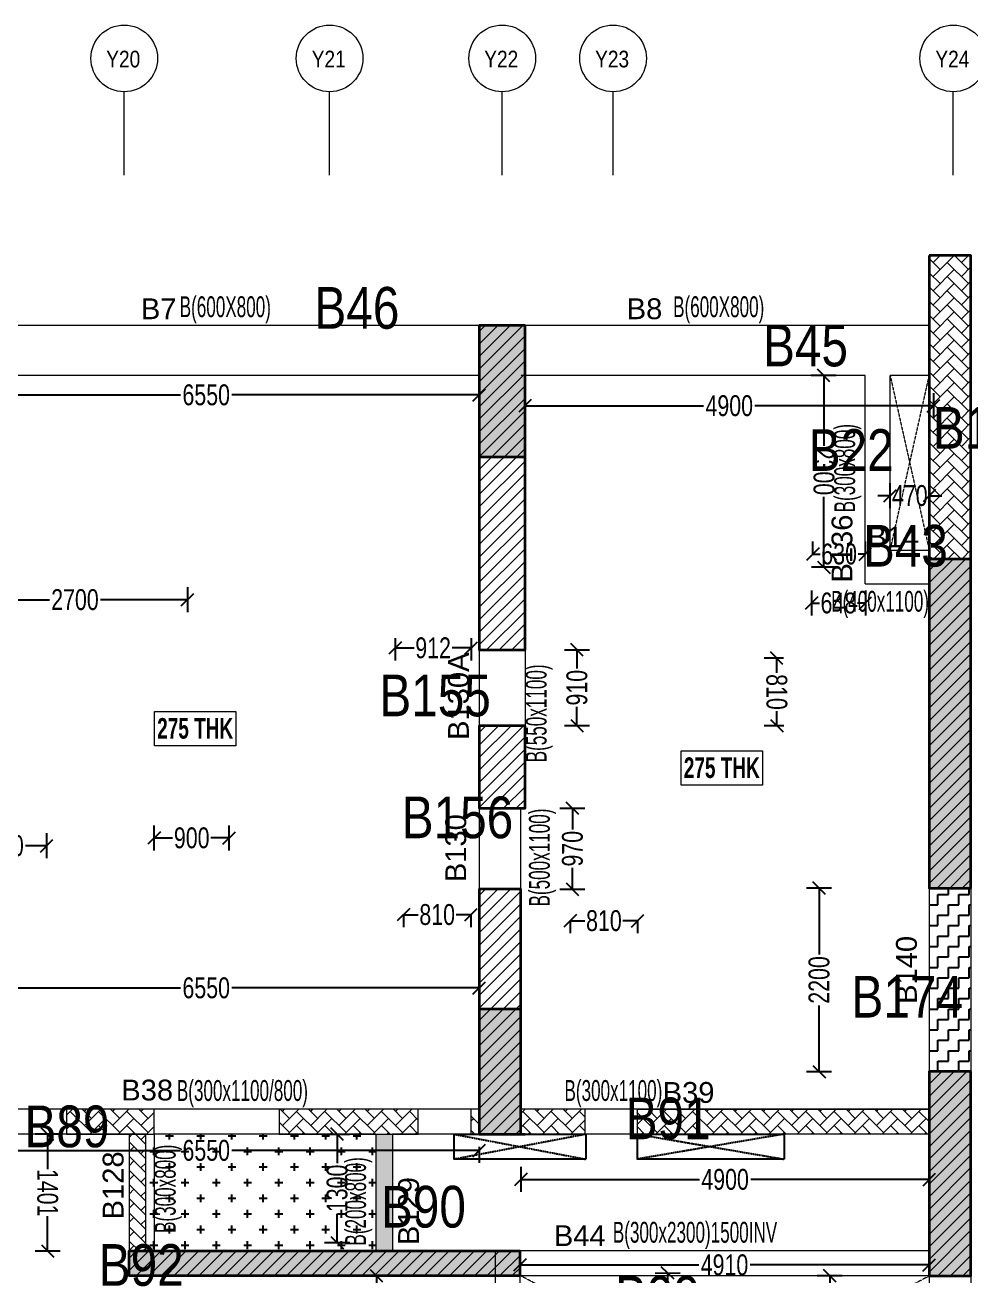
# Model space of a CAD drawing. Header units: millimetres. Extents: x -2 to 69443, y 95 to 32793.
# Drawn here: x 46326 to 57675, y 17790 to 32793 of the extents above; entities that cross this region are included whole.
import ezdxf
from ezdxf.enums import TextEntityAlignment as Align

# ---------------------------------------------------------------- set-up
doc = ezdxf.new("R2010")
doc.units = ezdxf.units.MM
doc.linetypes.add('Grid Line', pattern=[2222.5, 1270, -317.5, 317.5, -317.5])
doc.linetypes.add('HIDDEN', pattern=[0.375, 0.25, -0.125])
for name, color, linetype, lineweight in [('A-FLOR-IDEN', 11, 'Continuous', 9), ('A-GRIDS', 8, 'Continuous', 9), ('A-HIDD-ABVE', 8, 'HIDDEN', 20), ('S-BEAM', 7, 'Continuous', 18), ('S-BEAM-IDEN', 2, 'Continuous', 9), ('S-COL HATCH', 9, 'Continuous', 0), ('S-COLS', 5, 'Continuous', 35), ('S-GRIDS', 8, 'Continuous', 9), ('S-WALL', 4, 'Continuous', 18)]:
    doc.layers.add(name, color=color, linetype=linetype, lineweight=lineweight)
for name, color, linetype in [('Abhinav working', 6, 'Continuous'), ('Beam Nos', 7, 'Continuous'), ('changes', 7, 'Continuous'), ('CUTOUT', 4, 'Continuous'), ('SUNK SLAB', 8, 'Continuous')]:
    doc.layers.add(name, color=color, linetype=linetype)
doc.styles.add('Arial Narrow', font='ARIALN.TTF', dxfattribs={"height": 400})
doc.styles.add('Dim.s & Anno.(Misc.)', font='ARIALN.TTF')
doc.styles.add('SC-BBS1', font='SansSerif')
doc.styles.add('SOBHA', font='swisscl.ttf')
doc.styles.add('Swis721 LtCn BT', font='swisscl.ttf', dxfattribs={"width": 0.9, "height": 233.355162})
doc.styles.add('Swis721 LtCn BT_B', font='', dxfattribs={"width": 0.9, "height": 246.918336})
doc.styles.get('Swis721 LtCn BT_B').set_extended_font_data('Swis721 LtCn BT', bold=True)
doc.dimstyles.new('S-100', dxfattribs={"dimscale": 100, "dimtxt": 2.5, "dimasz": 1.5, "dimexe": 1.5, "dimexo": 1.5, "dimgap": 0.1, "dimtad": 0, "dimdec": 0, "dimrnd": 0.0005, "dimzin": 0, "dimdsep": 46, "dimtxsty": 'SOBHA', "dimblk": 'OBLIQUE', "dimcen": 0.09, "dimclrd": 8, "dimclre": 8, "dimclrt": 6, "dimadec": 0, "dimazin": 0, "dimtfac": 1, "dimtdec": 0, "dimtofl": 0, "dimtmove": 0, "dimatfit": 3, "dimfxl": 1.5, "dimfxlon": 1, "dimtolj": 1, "dimtzin": 0, "dimlwd": -1, "dimlwe": -1, "dimarcsym": 0})
pattern_1 = [(45, (-31890644.18, 20635841.75), (-75.1300955, 75.1300955), [])]
pattern_2 = [(45, (-31792792.5, 20735559.75), (0, 169.7056275), [360, -120]), (135, (-31792707.64, 20735644.6), (1e-14, 169.7056275), [360, -120])]

# ---------------------------------------------------------------- blocks, each defined once
blk = doc.blocks.new('A$Cebf64a2d')
at = {"layer": 'S-COL HATCH', "transparency": 33554687}
h = blk.add_hatch(dxfattribs=at)
h.set_pattern_fill('ANSI31', color=256, scale=850)
h.set_pattern_definition(pattern_1)
h.paths.add_polyline_path([(48929, 18785), (49479, 18785), (49479, 22675), (48929, 22675)])
h = blk.add_hatch(dxfattribs=at)
h.set_pattern_fill('ANSI31', color=256, scale=850)
h.set_pattern_definition(pattern_1)
h.paths.add_polyline_path([(54329, 19876), (54829, 19876), (54829, 15926), (54329, 15926)])
h = blk.add_hatch(dxfattribs=at)
h.set_pattern_fill('ANSI31', color=256, scale=850)
h.set_pattern_definition(pattern_1)
h.paths.add_polyline_path([(48929, 16885), (49479, 16885), (49479, 17875), (48929, 17875)])
h = blk.add_hatch(dxfattribs=at)
h.set_pattern_fill('ANSI31', color=256, scale=850)
h.set_pattern_definition(pattern_1)
h.paths.add_polyline_path([(48929, 15675), (48929, 15675), (48929, 15775), (48929, 15915), (49429, 15915), (49429, 12975), (48929, 12975)])
h = blk.add_hatch(dxfattribs=at)
h.set_pattern_fill('ANSI31', color=256, scale=850)
h.set_pattern_definition(pattern_1)
h.paths.add_polyline_path([(54829, 13726), (54329, 13726), (54329, 11275), (54829, 11275)])
h = blk.add_hatch(dxfattribs=at)
h.set_pattern_fill('ANSI31', color=256, scale=850)
h.set_pattern_definition(pattern_1)
h.paths.add_polyline_path([(44729, 11575), (44929, 11575), (49119, 11575), (49119, 11275), (44729, 11275)])
h.paths.add_polyline_path([(49119, 11575), (49419, 11575), (49419, 11275), (49119, 11275)])
at = {"layer": 'S-BEAM', "color": 5, "elevation": 0}
for points in [[(45029, 13275), (43979, 13275), (43979, 12975), (45029, 12975)], [(48199, 13275), (46529, 13275), (46529, 12975), (48199, 12975)], [(48929, 13275), (48829, 13275), (48829, 12975), (48929, 12975)], [(50200, 13275), (49429, 13275), (49429, 12974), (50200, 12974)], [(50830, 13276), (54328, 13276), (54328, 12976), (50830, 12976)], [(44929, 12975), (44729, 12975), (44729, 11575), (44929, 11575)]]:
    blk.add_lwpolyline(points, close=True, dxfattribs=at)
at = {"layer": 'S-COLS'}
for p, q in [((54329, 23515), (54329, 23515)), ((54329, 19876), (54829, 19876)), ((49419, 11275, 0), (49419, 11575, 0))]:
    blk.add_line(p, q, dxfattribs=at)
at = {"layer": 'S-COLS', "elevation": 0}
for points in [[(54329, 23515), (54329, 15926), (54829, 15926), (54829, 23515)], [(49479, 22675), (48929, 22675), (48929, 18785), (49479, 18785)], [(49479, 17875), (48929, 17875), (48929, 16885), (49479, 16885)], [(54829, 13726), (54329, 13726), (54329, 11275), (54829, 11275)]]:
    blk.add_lwpolyline(points, close=True, dxfattribs=at)
for points in [[(49429, 12975), (49429, 15915), (48929, 15915), (48929, 12975), (49479, 12975)], [(49419, 11275), (44729, 11275), (44729, 11575), (49419, 11575)]]:
    blk.add_lwpolyline(points, dxfattribs=at)
blk = doc.blocks.new('A$C2f35dc8c')
at = {"layer": 'S-COL HATCH'}
h = blk.add_hatch(dxfattribs=at)
h.set_pattern_fill('AR-HBONE', color=256, scale=30)
h.set_pattern_definition(pattern_2)
h.paths.add_polyline_path([(54829, 23515), (54329, 23515), (54329, 19876), (54829, 19876)])
at = {"layer": 'S-COL HATCH', "transparency": 33554687}
h = blk.add_hatch(color=256, dxfattribs=at)
h.dxf.hatch_style = 1
h.paths.add_polyline_path([(48929, 21100), (49479, 21100), (49479, 22675), (48929, 22675)])
h = blk.add_hatch(color=256, dxfattribs=at)
h.dxf.hatch_style = 1
h.paths.add_polyline_path([(54329, 19876), (54829, 19876), (54829, 15926), (54329, 15926)])
h = blk.add_hatch(color=256, dxfattribs=at)
h.dxf.hatch_style = 1
h.paths.add_polyline_path([(48929, 14475), (48929, 14464), (48929, 14475), (49429, 14475), (49429, 12975), (48929, 12975)])
h = blk.add_hatch(color=256, dxfattribs=at)
h.dxf.hatch_style = 1
h.paths.add_polyline_path([(54829, 13726), (54329, 13726), (54329, 11275), (54829, 11275)])
at = {"layer": 'S-COL HATCH'}
h = blk.add_hatch(dxfattribs=at)
h.set_pattern_fill('AR-HBONE', color=256, scale=30)
h.set_pattern_definition(pattern_2)
h.paths.add_polyline_path([(43979, 13275), (43979, 12975), (45029, 12975), (45029, 13275)])
h = blk.add_hatch(dxfattribs=at)
h.set_pattern_fill('AR-HBONE', color=256, scale=30)
h.set_pattern_definition(pattern_2)
h.paths.add_polyline_path([(46529, 13275), (48199, 13275), (48199, 12975), (46529, 12975)])
h = blk.add_hatch(dxfattribs=at)
h.set_pattern_fill('AR-HBONE', color=256, scale=30)
h.set_pattern_definition(pattern_2)
h.paths.add_polyline_path([(48829, 13275), (48929, 13275), (48929, 12975), (48829, 12975)])
h = blk.add_hatch(dxfattribs=at)
h.set_pattern_fill('AR-HBONE', color=256, scale=30)
h.set_pattern_definition(pattern_2)
h.paths.add_polyline_path([(49429, 13275), (50200, 13275), (50200, 12974), (49649, 12974), (49649, 12975), (49429, 12975)])
h = blk.add_hatch(dxfattribs=at)
h.set_pattern_fill('AR-HBONE', color=256, scale=30)
h.set_pattern_definition(pattern_2)
h.paths.add_polyline_path([(50820, 13275), (54328, 13275), (54328, 12976), (50820, 12976)])
h = blk.add_hatch(dxfattribs=at)
h.set_pattern_fill('AR-HBONE', color=256, scale=30)
h.set_pattern_definition(pattern_2)
h.paths.add_polyline_path([(44729, 12975), (44929, 12975), (44929, 11575), (44729, 11575)])
at = {"layer": 'S-COL HATCH', "transparency": 33554687}
h = blk.add_hatch(color=256, dxfattribs=at)
h.dxf.hatch_style = 1
h.paths.add_polyline_path([(44729, 11575), (44929, 11575), (49119, 11575), (49119, 11275), (44729, 11275)])
h.paths.add_polyline_path([(49119, 11575), (49419, 11575), (49419, 11275), (49119, 11275)])
at = {"layer": 'S-BEAM', "color": 5, "elevation": 0}
for points in [[(45029, 13275), (43979, 13275), (43979, 12975), (45029, 12975)], [(48199, 13275), (46529, 13275), (46529, 12975), (48199, 12975)], [(48929, 13275), (48829, 13275), (48829, 12975), (48929, 12975)], [(50200, 13275), (49429, 13275), (49429, 12974), (50200, 12974)], [(50830, 13276), (54328, 13276), (54328, 12976), (50830, 12976)], [(44929, 12975), (44729, 12975), (44729, 11575), (44929, 11575)]]:
    blk.add_lwpolyline(points, close=True, dxfattribs=at)
at = {"layer": 'S-COLS'}
for p, q in [((54329, 23515, 0), (54329, 23515, 0)), ((54329, 19876, 0), (54829, 19876, 0)), ((49419, 11275, 0), (49419, 11575, 0))]:
    blk.add_line(p, q, dxfattribs=at)
at = {"layer": 'S-COLS', "elevation": 0}
for points in [[(54329, 23515), (54329, 15926), (54829, 15926), (54829, 23515)], [(49479, 22675), (48929, 22675), (48929, 21100), (49479, 21100)], [(54829, 13726), (54329, 13726), (54329, 11275), (54829, 11275)]]:
    blk.add_lwpolyline(points, close=True, dxfattribs=at)
for points in [[(49429, 12975), (49429, 14475), (48929, 14475), (48929, 12975), (49479, 12975)], [(49419, 11275), (44729, 11275), (44729, 11575), (49419, 11575)]]:
    blk.add_lwpolyline(points, dxfattribs=at)
blk = doc.blocks.new('A$C80c03267')
at = {"layer": 'CUTOUT', "color": 8, "linetype": 'HIDDEN'}
for p, q in [((43780, 300), (45360, 0)), ((43780, 300), (45360, 0)), ((45360, 300), (43780, 0)), ((47725, 300), (45970, 1)), ((45980, 300), (47735, 1))]:
    blk.add_line(p, q, dxfattribs=at)
at = {"layer": 'CUTOUT'}
for points in [[(45360, 0), (43780, 0), (43780, 300), (45360, 300)], [(47740, 0), (45980, 0), (45980, 300), (47740, 300)]]:
    blk.add_lwpolyline(points, close=True, dxfattribs=at)
blk = doc.blocks.new('Grid - Type 1 Structural-6743905-11TH FLOOR LVL')
at = {"layer": 'A-GRIDS'}
blk.add_circle((0, 0), 4, dxfattribs=at)
blk = doc.blocks.new('A$Cf2260b48')
at = {"layer": 'S-GRIDS', "linetype": 'Grid Line'}
for p, q in [((35145, 18003), (35145, 19003)), ((37610, 18003), (37610, 19003)), ((39680, 18003), (39680, 19003)), ((41010, 18003), (41010, 19003)), ((45092, 18003), (45092, 19003))]:
    blk.add_line(p, q, dxfattribs=at)
at = {"layer": 'A-GRIDS', "xscale": 99.99999999999991, "yscale": 99.99999999999991, "zscale": 99.99999999999991}
for p in [(35145, 19403), (37610, 19403), (39680, 19403), (41010, 19403), (45092, 19403)]:
    blk.add_blockref('Grid - Type 1 Structural-6743905-11TH FLOOR LVL', p, dxfattribs=at)
at = {"layer": 'A-GRIDS', "lineweight": 18, "char_height": 200, "width": 513.08, "attachment_point": 1, "style": 'Arial Narrow'}
for s, insert in [('Y20', (34930, 19495)), ('Y21', (37395, 19495)), ('Y22', (39465, 19495)), ('Y23', (40795, 19495)), ('Y24', (44877, 19495))]:
    blk.add_mtext(s, dxfattribs=dict(at, insert=insert))
blk = doc.blocks.new('_OBLIQUE')
at = {"color": 0, "linetype": 'ByBlock'}
blk.add_line((-0.5, -0.5), (0.5, 0.5), dxfattribs=at)
blk = doc.blocks.new('*D360')
at = {"layer": 'Abhinav working', "color": 8, "transparency": 16777216}
for p, q in [((52325, 28376), (52325, 28076)), ((57225, 28376), (57225, 28076)), ((52325, 28226), (54467, 28226)), ((57225, 28226), (55083, 28226))]:
    blk.add_line(p, q, dxfattribs=at)
at = {"layer": 'Defpoints', "color": 0, "transparency": 16777216}
for p in [(52325, 28740), (57225, 28740), (57225, 28226)]:
    blk.add_point(p, dxfattribs=at)
at = {"layer": 'Abhinav working', "color": 8, "transparency": 16777216, "xscale": 150, "yscale": 150, "zscale": 150, "rotation": 180}
blk.add_blockref('_OBLIQUE', (52325, 28226), dxfattribs=at)
at = {"layer": 'Abhinav working', "color": 8, "transparency": 16777216, "xscale": 150, "yscale": 150, "zscale": 150}
blk.add_blockref('_OBLIQUE', (57225, 28226), dxfattribs=at)
at = {"layer": 'Abhinav working', "color": 6, "transparency": 16777216, "insert": (54775, 28226), "char_height": 250, "attachment_point": 5, "style": 'SOBHA'}
blk.add_mtext('\\A1;4900', dxfattribs=at)
blk = doc.blocks.new('*D361')
at = {"layer": 'Abhinav working', "color": 8, "transparency": 16777216}
for p, q in [((45225, 28506), (45225, 28206)), ((51775, 28506), (51775, 28206)), ((45225, 28356), (48193, 28356)), ((51775, 28356), (48807, 28356))]:
    blk.add_line(p, q, dxfattribs=at)
at = {"layer": 'Defpoints', "color": 0, "transparency": 16777216}
for p in [(45225, 28740), (51775, 28740), (51775, 28356)]:
    blk.add_point(p, dxfattribs=at)
at = {"layer": 'Abhinav working', "color": 8, "transparency": 16777216, "xscale": 150, "yscale": 150, "zscale": 150, "rotation": 180}
blk.add_blockref('_OBLIQUE', (45225, 28356), dxfattribs=at)
at = {"layer": 'Abhinav working', "color": 8, "transparency": 16777216, "xscale": 150, "yscale": 150, "zscale": 150}
blk.add_blockref('_OBLIQUE', (51775, 28356), dxfattribs=at)
at = {"layer": 'Abhinav working', "color": 6, "transparency": 16777216, "insert": (48500, 28356), "char_height": 250, "attachment_point": 5, "style": 'SOBHA'}
blk.add_mtext('\\A1;6550', dxfattribs=at)
blk = doc.blocks.new('*D390')
at = {"layer": 'Abhinav working', "color": 8, "transparency": 16777216}
for p, q in [((45225, 21094), (45225, 21394)), ((51775, 21094), (51775, 21394)), ((45225, 21244), (48193, 21244)), ((51775, 21244), (48807, 21244))]:
    blk.add_line(p, q, dxfattribs=at)
at = {"layer": 'Defpoints', "color": 0, "transparency": 16777216}
for p in [(51775, 21244), (45225, 19990, 0), (51775, 19990)]:
    blk.add_point(p, dxfattribs=at)
at = {"layer": 'Abhinav working', "color": 8, "transparency": 16777216, "xscale": 150, "yscale": 150, "zscale": 150, "rotation": 180}
blk.add_blockref('_OBLIQUE', (45225, 21244), dxfattribs=at)
at = {"layer": 'Abhinav working', "color": 8, "transparency": 16777216, "xscale": 150, "yscale": 150, "zscale": 150}
blk.add_blockref('_OBLIQUE', (51775, 21244), dxfattribs=at)
at = {"layer": 'Abhinav working', "color": 6, "transparency": 16777216, "insert": (48500, 21244), "char_height": 250, "attachment_point": 5, "style": 'SOBHA'}
blk.add_mtext('\\A1;6550', dxfattribs=at)
blk = doc.blocks.new('*D391')
at = {"layer": 'Abhinav working', "color": 8, "transparency": 16777216}
for p, q in [((49921, 19490), (50221, 19490)), ((50071, 19490), (50071, 19144)), ((50071, 18190), (50071, 18537)), ((49921, 18190), (50221, 18190))]:
    blk.add_line(p, q, dxfattribs=at)
at = {"layer": 'Defpoints', "color": 0, "transparency": 16777216}
for p in [(48075, 19490), (48075, 18190, 0), (50071, 18190)]:
    blk.add_point(p, dxfattribs=at)
at = {"layer": 'Abhinav working', "color": 8, "transparency": 16777216, "xscale": 150, "yscale": 150, "zscale": 150}
for p, rotation in [((50071, 19490), 90), ((50071, 18190), 270)]:
    blk.add_blockref('_OBLIQUE', p, dxfattribs=dict(at, rotation=rotation))
at = {"layer": 'Abhinav working', "color": 6, "transparency": 16777216, "insert": (50071, 18840), "char_height": 250, "attachment_point": 5, "rotation": 90, "style": 'SOBHA'}
blk.add_mtext('\\A1;1300', dxfattribs=at)
blk = doc.blocks.new('*D392')
at = {"layer": 'Abhinav working', "color": 8, "transparency": 16777216}
for p, q in [((52275, 19097), (52275, 18797)), ((57175, 19097), (57175, 18797)), ((52275, 18947), (54417, 18947)), ((57175, 18947), (55033, 18947))]:
    blk.add_line(p, q, dxfattribs=at)
at = {"layer": 'Defpoints', "color": 0, "transparency": 16777216}
for p in [(52275, 19490), (57175, 19490), (57175, 18947)]:
    blk.add_point(p, dxfattribs=at)
at = {"layer": 'Abhinav working', "color": 8, "transparency": 16777216, "xscale": 150, "yscale": 150, "zscale": 150, "rotation": 180}
blk.add_blockref('_OBLIQUE', (52275, 18947), dxfattribs=at)
at = {"layer": 'Abhinav working', "color": 8, "transparency": 16777216, "xscale": 150, "yscale": 150, "zscale": 150}
blk.add_blockref('_OBLIQUE', (57175, 18947), dxfattribs=at)
at = {"layer": 'Abhinav working', "color": 6, "transparency": 16777216, "insert": (54725, 18947), "char_height": 250, "attachment_point": 5, "style": 'SOBHA'}
blk.add_mtext('\\A1;4900', dxfattribs=at)
blk = doc.blocks.new('*D395')
at = {"layer": 'Abhinav working', "color": 8, "transparency": 16777216}
for p, q in [((53886, 17822), (54186, 17828)), ((54036, 17825), (54050, 17131)), ((54076, 15825), (54062, 16518)), ((53926, 15822), (54226, 15828))]:
    blk.add_line(p, q, dxfattribs=at)
at = {"layer": 'Defpoints', "color": 0, "transparency": 16777216}
for p in [(51925, 17782, 0), (51965, 15782), (54076, 15825)]:
    blk.add_point(p, dxfattribs=at)
at = {"layer": 'Abhinav working', "color": 8, "transparency": 16777216, "xscale": 150, "yscale": 150, "zscale": 150}
for p, rotation in [((54036, 17825), 91.14573770550787), ((54076, 15825), 271.1457377055079)]:
    blk.add_blockref('_OBLIQUE', p, dxfattribs=dict(at, rotation=rotation))
at = {"layer": 'Abhinav working', "color": 6, "transparency": 16777216, "insert": (54056, 16825), "char_height": 250, "attachment_point": 5, "rotation": 271.1457, "style": 'SOBHA'}
blk.add_mtext('\\A1;2000', dxfattribs=at)
blk = doc.blocks.new('*D397')
at = {"layer": 'Abhinav working', "color": 8, "transparency": 16777216}
for p, q in [((50429, 17790), (50694, 17790)), ((50544, 17790), (50544, 17097)), ((50544, 15790), (50544, 16484)), ((50429, 15790), (50694, 15790))]:
    blk.add_line(p, q, dxfattribs=at)
at = {"layer": 'Defpoints', "color": 0, "transparency": 16777216}
for p in [(50279, 17790, 0), (50279, 15790), (50544, 15790)]:
    blk.add_point(p, dxfattribs=at)
at = {"layer": 'Abhinav working', "color": 8, "transparency": 16777216, "xscale": 150, "yscale": 150, "zscale": 150}
for p, rotation in [((50544, 17790), 90), ((50544, 15790), 270)]:
    blk.add_blockref('_OBLIQUE', p, dxfattribs=dict(at, rotation=rotation))
at = {"layer": 'Abhinav working', "color": 6, "transparency": 16777216, "insert": (50544, 16790), "char_height": 250, "attachment_point": 5, "rotation": 90, "style": 'SOBHA'}
blk.add_mtext('\\A1;2000', dxfattribs=at)
blk = doc.blocks.new('*D447')
at = {"layer": 'Abhinav working', "color": 8, "transparency": 16777216}
for p, q in [((56058, 28589), (55758, 28589)), ((55908, 28589), (55909, 27746)), ((55910, 26289), (55910, 27133)), ((56060, 26289), (55760, 26289))]:
    blk.add_line(p, q, dxfattribs=at)
at = {"layer": 'Defpoints', "color": 0, "transparency": 16777216}
for p in [(56406, 28590), (55910, 26289), (56408, 26290)]:
    blk.add_point(p, dxfattribs=at)
at = {"layer": 'Abhinav working', "color": 8, "transparency": 16777216, "xscale": 150, "yscale": 150, "zscale": 150}
for p, rotation in [((55908, 28589), 90.04684377862777), ((55910, 26289), 270.0468437786278)]:
    blk.add_blockref('_OBLIQUE', p, dxfattribs=dict(at, rotation=rotation))
at = {"layer": 'Abhinav working', "color": 6, "transparency": 16777216, "insert": (55909, 27439), "char_height": 250, "attachment_point": 5, "rotation": 270.0468, "style": 'SOBHA'}
blk.add_mtext('\\A1;2300', dxfattribs=at)
blk = doc.blocks.new('*D448')
at = {"layer": 'Abhinav working', "color": 8, "transparency": 16777216}
for p, q in [((56706, 26998), (56706, 27298)), ((57176, 26998), (57176, 27298)), ((56706, 27148), (56556, 27148)), ((57176, 27148), (57326, 27148))]:
    blk.add_line(p, q, dxfattribs=at)
at = {"layer": 'Defpoints', "color": 0, "transparency": 16777216}
for p in [(57176, 27148), (56706, 26490), (57176, 26490)]:
    blk.add_point(p, dxfattribs=at)
at = {"layer": 'Abhinav working', "color": 8, "transparency": 16777216, "xscale": 150, "yscale": 150, "zscale": 150}
for p, rotation in [((56706, 27148), 359.9996070232802), ((57176, 27148), 179.9996070232802)]:
    blk.add_blockref('_OBLIQUE', p, dxfattribs=dict(at, rotation=rotation))
at = {"layer": 'Abhinav working', "color": 6, "transparency": 16777216, "insert": (56941, 27148), "char_height": 250, "attachment_point": 5, "rotation": 359.9996, "style": 'SOBHA'}
blk.add_mtext('\\A1;470', dxfattribs=at)
blk = doc.blocks.new('*D449')
at = {"layer": 'Abhinav working', "color": 8, "transparency": 16777216}
for p, q in [((55778, 26440), (55778, 26597)), ((56408, 26440), (56408, 26597)), ((55778, 26447), (55864, 26447)), ((56408, 26447), (56322, 26447))]:
    blk.add_line(p, q, dxfattribs=at)
at = {"layer": 'Defpoints', "color": 0, "transparency": 16777216}
for p in [(56408, 26447), (55778, 26290), (56408, 26290)]:
    blk.add_point(p, dxfattribs=at)
at = {"layer": 'Abhinav working', "color": 8, "transparency": 16777216, "xscale": 150, "yscale": 150, "zscale": 150}
for p, rotation in [((55778, 26447), 180.0018752856587), ((56408, 26447), 0.0018752856587674)]:
    blk.add_blockref('_OBLIQUE', p, dxfattribs=dict(at, rotation=rotation))
at = {"layer": 'Abhinav working', "color": 6, "transparency": 16777216, "insert": (56093, 26447), "char_height": 250, "attachment_point": 5, "rotation": 0.0019, "style": 'SOBHA'}
blk.add_mtext('\\A1;630', dxfattribs=at)
blk = doc.blocks.new('*D464')
at = {"layer": 'Abhinav working', "color": 8, "transparency": 16777216}
for p, q in [((45225, 19340), (45225, 19145)), ((45225, 19295), (48193, 19295)), ((51775, 19295), (48807, 19295)), ((51775, 19340), (51775, 19145))]:
    blk.add_line(p, q, dxfattribs=at)
at = {"layer": 'Defpoints', "color": 0, "transparency": 16777216}
for p in [(45225, 19490), (51775, 19490), (51775, 19295)]:
    blk.add_point(p, dxfattribs=at)
at = {"layer": 'Abhinav working', "color": 8, "transparency": 16777216, "xscale": 150, "yscale": 150, "zscale": 150, "rotation": 180}
blk.add_blockref('_OBLIQUE', (45225, 19295), dxfattribs=at)
at = {"layer": 'Abhinav working', "color": 8, "transparency": 16777216, "xscale": 150, "yscale": 150, "zscale": 150}
blk.add_blockref('_OBLIQUE', (51775, 19295), dxfattribs=at)
at = {"layer": 'Abhinav working', "color": 6, "transparency": 16777216, "insert": (48500, 19295), "char_height": 250, "attachment_point": 5, "style": 'SOBHA'}
blk.add_mtext('\\A1;6550', dxfattribs=at)
blk = doc.blocks.new('*D465')
at = {"layer": 'Abhinav working', "color": 8, "transparency": 16777216}
for p, q in [((46746, 19490), (46446, 19490)), ((46596, 19490), (46596, 19071)), ((46597, 18089), (46596, 18508)), ((46747, 18089), (46447, 18089))]:
    blk.add_line(p, q, dxfattribs=at)
at = {"layer": 'Defpoints', "color": 0, "transparency": 16777216}
for p in [(46596, 19490), (47875, 19490), (47876, 18090)]:
    blk.add_point(p, dxfattribs=at)
at = {"layer": 'Abhinav working', "color": 8, "transparency": 16777216, "xscale": 150, "yscale": 150, "zscale": 150}
for p, rotation in [((46596, 19490), 90.0342033638243), ((46597, 18089), 270.0342033638243)]:
    blk.add_blockref('_OBLIQUE', p, dxfattribs=dict(at, rotation=rotation))
at = {"layer": 'Abhinav working', "color": 6, "transparency": 16777216, "insert": (46596, 18789), "char_height": 250, "attachment_point": 5, "rotation": 270.0342, "style": 'SOBHA'}
blk.add_mtext('\\A1;1401', dxfattribs=at)
blk = doc.blocks.new('*D285')
at = {"layer": 'Abhinav working', "color": 8, "transparency": 16777216}
for p, q in [((50766, 25440), (50766, 25172)), ((51678, 25440), (51678, 25172)), ((50766, 25322), (50993, 25322)), ((51678, 25322), (51450, 25322))]:
    blk.add_line(p, q, dxfattribs=at)
at = {"layer": 'Defpoints', "color": 0, "transparency": 16777216}
for p in [(50766, 25590), (51678, 25590), (51678, 25322)]:
    blk.add_point(p, dxfattribs=at)
at = {"layer": 'Abhinav working', "color": 8, "transparency": 16777216, "xscale": 150, "yscale": 150, "zscale": 150, "rotation": 180}
blk.add_blockref('_OBLIQUE', (50766, 25322), dxfattribs=at)
at = {"layer": 'Abhinav working', "color": 8, "transparency": 16777216, "xscale": 150, "yscale": 150, "zscale": 150}
blk.add_blockref('_OBLIQUE', (51678, 25322), dxfattribs=at)
at = {"layer": 'Abhinav working', "color": 6, "transparency": 16777216, "insert": (51222, 25322), "char_height": 250, "attachment_point": 5, "style": 'SOBHA'}
blk.add_mtext('\\A1;912', dxfattribs=at)
blk = doc.blocks.new('*D286')
at = {"layer": 'Abhinav working', "color": 8, "transparency": 16777216}
for p, q in [((52798, 25300), (53098, 25300)), ((52948, 25300), (52948, 25074)), ((52948, 24390), (52948, 24616)), ((52798, 24390), (53098, 24390))]:
    blk.add_line(p, q, dxfattribs=at)
at = {"layer": 'Defpoints', "color": 0, "transparency": 16777216}
for p in [(52326, 25300), (52326, 24390), (52948, 24390)]:
    blk.add_point(p, dxfattribs=at)
at = {"layer": 'Abhinav working', "color": 8, "transparency": 16777216, "xscale": 150, "yscale": 150, "zscale": 150}
for p, rotation in [((52948, 25300), 90), ((52948, 24390), 270)]:
    blk.add_blockref('_OBLIQUE', p, dxfattribs=dict(at, rotation=rotation))
at = {"layer": 'Abhinav working', "color": 6, "transparency": 16777216, "insert": (52948, 24845), "char_height": 250, "attachment_point": 5, "rotation": 90, "style": 'SOBHA'}
blk.add_mtext('\\A1;910', dxfattribs=at)
blk = doc.blocks.new('*D287')
at = {"layer": 'Abhinav working', "color": 8, "transparency": 16777216}
for p, q in [((52744, 23399), (53044, 23399)), ((52894, 23399), (52894, 23143)), ((52893, 22429), (52893, 22685)), ((52743, 22429), (53043, 22429))]:
    blk.add_line(p, q, dxfattribs=at)
at = {"layer": 'Defpoints', "color": 0, "transparency": 16777216}
for p in [(52276, 23400), (52275, 22430), (52893, 22429)]:
    blk.add_point(p, dxfattribs=at)
at = {"layer": 'Abhinav working', "color": 8, "transparency": 16777216, "xscale": 150, "yscale": 150, "zscale": 150}
for p, rotation in [((52894, 23399), 89.95075171061262), ((52893, 22429), 269.9507517106126)]:
    blk.add_blockref('_OBLIQUE', p, dxfattribs=dict(at, rotation=rotation))
at = {"layer": 'Abhinav working', "color": 6, "transparency": 16777216, "insert": (52894, 22914), "char_height": 250, "attachment_point": 5, "rotation": 89.9508, "style": 'SOBHA'}
blk.add_mtext('\\A1;970', dxfattribs=at)
blk = doc.blocks.new('*D288')
at = {"layer": 'Abhinav working', "color": 8, "transparency": 16777216}
for p, q in [((45466, 22799), (45466, 23099)), ((46586, 22799), (46586, 23099)), ((45466, 22949), (45722, 22949)), ((46586, 22949), (46330, 22949))]:
    blk.add_line(p, q, dxfattribs=at)
at = {"layer": 'Defpoints', "color": 0, "transparency": 16777216}
for p in [(46586, 22949), (45466, 22190), (46586, 22190)]:
    blk.add_point(p, dxfattribs=at)
at = {"layer": 'Abhinav working', "color": 8, "transparency": 16777216, "xscale": 150, "yscale": 150, "zscale": 150, "rotation": 180}
blk.add_blockref('_OBLIQUE', (45466, 22949), dxfattribs=at)
at = {"layer": 'Abhinav working', "color": 8, "transparency": 16777216, "xscale": 150, "yscale": 150, "zscale": 150}
blk.add_blockref('_OBLIQUE', (46586, 22949), dxfattribs=at)
at = {"layer": 'Abhinav working', "color": 6, "transparency": 16777216, "insert": (46026, 22949), "char_height": 250, "attachment_point": 5, "style": 'SOBHA'}
blk.add_mtext('\\A1;1120', dxfattribs=at)
blk = doc.blocks.new('*D289')
at = {"layer": 'Abhinav working', "color": 8, "transparency": 16777216}
for p, q in [((47876, 22893), (47876, 23193)), ((48776, 22893), (48776, 23193)), ((47876, 23043), (48097, 23043)), ((48776, 23043), (48555, 23043))]:
    blk.add_line(p, q, dxfattribs=at)
at = {"layer": 'Defpoints', "color": 0, "transparency": 16777216}
for p in [(48776, 23043), (47876, 22190), (48776, 22190)]:
    blk.add_point(p, dxfattribs=at)
at = {"layer": 'Abhinav working', "color": 8, "transparency": 16777216, "xscale": 150, "yscale": 150, "zscale": 150, "rotation": 180}
blk.add_blockref('_OBLIQUE', (47876, 23043), dxfattribs=at)
at = {"layer": 'Abhinav working', "color": 8, "transparency": 16777216, "xscale": 150, "yscale": 150, "zscale": 150}
blk.add_blockref('_OBLIQUE', (48776, 23043), dxfattribs=at)
at = {"layer": 'Abhinav working', "color": 6, "transparency": 16777216, "insert": (48326, 23043), "char_height": 250, "attachment_point": 5, "style": 'SOBHA'}
blk.add_mtext('\\A1;900', dxfattribs=at)
blk = doc.blocks.new('*D290')
at = {"layer": 'Abhinav working', "color": 8, "transparency": 16777216}
for p, q in [((50866, 22123), (50866, 21973)), ((50866, 22123), (51042, 22123)), ((51676, 22123), (51500, 22123)), ((51676, 22123), (51676, 21973))]:
    blk.add_line(p, q, dxfattribs=at)
at = {"layer": 'Defpoints', "color": 0, "transparency": 16777216}
for p in [(50866, 22190, 0), (51676, 22190, 0), (51676, 22123)]:
    blk.add_point(p, dxfattribs=at)
at = {"layer": 'Abhinav working', "color": 8, "transparency": 16777216, "xscale": 150, "yscale": 150, "zscale": 150, "rotation": 180}
blk.add_blockref('_OBLIQUE', (50866, 22123), dxfattribs=at)
at = {"layer": 'Abhinav working', "color": 8, "transparency": 16777216, "xscale": 150, "yscale": 150, "zscale": 150}
blk.add_blockref('_OBLIQUE', (51676, 22123), dxfattribs=at)
at = {"layer": 'Abhinav working', "color": 6, "transparency": 16777216, "insert": (51271, 22123), "char_height": 250, "attachment_point": 5, "style": 'SOBHA'}
blk.add_mtext('\\A1;810', dxfattribs=at)
blk = doc.blocks.new('*D291')
at = {"layer": 'Abhinav working', "color": 8, "transparency": 16777216}
for p, q in [((52866, 22050), (52866, 21900)), ((52866, 22050), (53042, 22050)), ((53676, 22050), (53500, 22050)), ((53676, 22050), (53676, 21900))]:
    blk.add_line(p, q, dxfattribs=at)
at = {"layer": 'Defpoints', "color": 0, "transparency": 16777216}
for p in [(52866, 22190), (53676, 22190), (53676, 22050)]:
    blk.add_point(p, dxfattribs=at)
at = {"layer": 'Abhinav working', "color": 8, "transparency": 16777216, "xscale": 150, "yscale": 150, "zscale": 150, "rotation": 180}
blk.add_blockref('_OBLIQUE', (52866, 22050), dxfattribs=at)
at = {"layer": 'Abhinav working', "color": 8, "transparency": 16777216, "xscale": 150, "yscale": 150, "zscale": 150}
blk.add_blockref('_OBLIQUE', (53676, 22050), dxfattribs=at)
at = {"layer": 'Abhinav working', "color": 6, "transparency": 16777216, "insert": (53271, 22050), "char_height": 250, "attachment_point": 5, "style": 'SOBHA'}
blk.add_mtext('\\A1;810', dxfattribs=at)
blk = doc.blocks.new('*D292')
at = {"layer": 'Abhinav working', "color": 8, "transparency": 16777216}
for p, q in [((55760, 26010), (55761, 25710)), ((56408, 26010), (56408, 25710)), ((55761, 25860), (55856, 25860)), ((56408, 25860), (56313, 25860))]:
    blk.add_line(p, q, dxfattribs=at)
at = {"layer": 'Defpoints', "color": 0, "transparency": 16777216}
for p in [(55760, 26289), (56408, 26290), (55761, 25860)]:
    blk.add_point(p, dxfattribs=at)
at = {"layer": 'Abhinav working', "color": 8, "transparency": 16777216, "xscale": 150, "yscale": 150, "zscale": 150}
for p, rotation in [((55761, 25860), 180.046843778574), ((56408, 25860), 0.0468437785740328)]:
    blk.add_blockref('_OBLIQUE', p, dxfattribs=dict(at, rotation=rotation))
at = {"layer": 'Abhinav working', "color": 6, "transparency": 16777216, "insert": (56084, 25860), "char_height": 250, "attachment_point": 5, "rotation": 0.0468, "style": 'SOBHA'}
blk.add_mtext('\\A1;648', dxfattribs=at)
blk = doc.blocks.new('*D293')
at = {"layer": 'Abhinav working', "color": 8, "transparency": 16777216}
for p, q in [((55426, 25199), (55193, 25199)), ((55343, 25199), (55343, 25023)), ((55345, 24389), (55344, 24565)), ((55428, 24389), (55195, 24389))]:
    blk.add_line(p, q, dxfattribs=at)
at = {"layer": 'Defpoints', "color": 0, "transparency": 16777216}
for p in [(55343, 25199), (55576, 25200), (55578, 24390)]:
    blk.add_point(p, dxfattribs=at)
at = {"layer": 'Abhinav working', "color": 8, "transparency": 16777216, "xscale": 150, "yscale": 150, "zscale": 150}
for p, rotation in [((55343, 25199), 90.1331150393428), ((55345, 24389), 270.1331150393428)]:
    blk.add_blockref('_OBLIQUE', p, dxfattribs=dict(at, rotation=rotation))
at = {"layer": 'Abhinav working', "color": 6, "transparency": 16777216, "insert": (55344, 24794), "char_height": 250, "attachment_point": 5, "rotation": 270.1331, "style": 'SOBHA'}
blk.add_mtext('\\A1;810', dxfattribs=at)
blk = doc.blocks.new('*D294')
at = {"layer": 'Abhinav working', "color": 8, "transparency": 16777216}
for p, q in [((56003, 22440), (55703, 22440)), ((55853, 22440), (55853, 21647)), ((55853, 20240), (55853, 21034)), ((56003, 20240), (55703, 20240))]:
    blk.add_line(p, q, dxfattribs=at)
at = {"layer": 'Defpoints', "color": 0, "transparency": 16777216}
for p in [(55853, 22440), (57175, 22440), (57175, 20240)]:
    blk.add_point(p, dxfattribs=at)
at = {"layer": 'Abhinav working', "color": 8, "transparency": 16777216, "xscale": 150, "yscale": 150, "zscale": 150}
for p, rotation in [((55853, 22440), 90), ((55853, 20240), 270)]:
    blk.add_blockref('_OBLIQUE', p, dxfattribs=dict(at, rotation=rotation))
at = {"layer": 'Abhinav working', "color": 6, "transparency": 16777216, "insert": (55853, 21340), "char_height": 250, "attachment_point": 5, "rotation": 90, "style": 'SOBHA'}
blk.add_mtext('\\A1;2200', dxfattribs=at)
blk = doc.blocks.new('*D304')
at = {"layer": 'Abhinav working', "color": 8, "transparency": 16777216}
for p, q in [((52263, 17922), (52263, 18072)), ((57173, 17922), (57173, 18072)), ((52263, 17922), (54410, 17922)), ((57173, 17922), (55026, 17922))]:
    blk.add_line(p, q, dxfattribs=at)
at = {"layer": 'Defpoints', "color": 0, "transparency": 16777216}
for p in [(57173, 17922), (52263, 17790, 0), (57173, 17790)]:
    blk.add_point(p, dxfattribs=at)
at = {"layer": 'Abhinav working', "color": 8, "transparency": 16777216, "xscale": 150, "yscale": 150, "zscale": 150, "rotation": 180}
blk.add_blockref('_OBLIQUE', (52263, 17922), dxfattribs=at)
at = {"layer": 'Abhinav working', "color": 8, "transparency": 16777216, "xscale": 150, "yscale": 150, "zscale": 150}
blk.add_blockref('_OBLIQUE', (57173, 17922), dxfattribs=at)
at = {"layer": 'Abhinav working', "color": 6, "transparency": 16777216, "insert": (54718, 17922), "char_height": 250, "attachment_point": 5, "style": 'SOBHA'}
blk.add_mtext('\\A1;4910', dxfattribs=at)
blk = doc.blocks.new('*D311')
at = {"layer": 'Abhinav working', "color": 8, "transparency": 16777216}
for p, q in [((56131, 17791), (55831, 17791)), ((55981, 17791), (55980, 16798)), ((55979, 15191), (55980, 16185)), ((56129, 15191), (55829, 15191))]:
    blk.add_line(p, q, dxfattribs=at)
at = {"layer": 'Defpoints', "color": 0, "transparency": 16777216}
for p in [(55981, 17791), (57175, 17790), (57173, 15190)]:
    blk.add_point(p, dxfattribs=at)
at = {"layer": 'Abhinav working', "color": 8, "transparency": 16777216, "xscale": 150, "yscale": 150, "zscale": 150}
for p, rotation in [((55981, 17791), 89.96028737303148), ((55979, 15191), 269.9602873730315)]:
    blk.add_blockref('_OBLIQUE', p, dxfattribs=dict(at, rotation=rotation))
at = {"layer": 'Abhinav working', "color": 6, "transparency": 16777216, "insert": (55980, 16491), "char_height": 250, "attachment_point": 5, "rotation": 89.9603, "style": 'SOBHA'}
blk.add_mtext('\\A1;2600', dxfattribs=at)
blk = doc.blocks.new('*D267')
at = {"layer": 'Abhinav working', "color": 8, "transparency": 16777216}
for p, q in [((45575, 26050), (45575, 25750)), ((48275, 26050), (48275, 25750)), ((45575, 25900), (46619, 25900)), ((48275, 25900), (47232, 25900))]:
    blk.add_line(p, q, dxfattribs=at)
at = {"layer": 'Defpoints', "color": 0, "transparency": 16777216}
for p in [(45575, 27440, 0), (48275, 27440), (48275, 25900)]:
    blk.add_point(p, dxfattribs=at)
at = {"layer": 'Abhinav working', "color": 8, "transparency": 16777216, "xscale": 150, "yscale": 150, "zscale": 150, "rotation": 180}
blk.add_blockref('_OBLIQUE', (45575, 25900), dxfattribs=at)
at = {"layer": 'Abhinav working', "color": 8, "transparency": 16777216, "xscale": 150, "yscale": 150, "zscale": 150}
blk.add_blockref('_OBLIQUE', (48275, 25900), dxfattribs=at)
at = {"layer": 'Abhinav working', "color": 6, "transparency": 16777216, "insert": (46925, 25900), "char_height": 250, "attachment_point": 5, "style": 'SOBHA'}
blk.add_mtext('\\A1;2700', dxfattribs=at)

msp = doc.modelspace()

# ---------------------------------------------------------------- hatches: boundary and pattern name
at = {"layer": 'SUNK SLAB'}
h = msp.add_hatch(dxfattribs=at)
h.set_pattern_fill('ZIGZAG', color=8, scale=1000, style=0)
h.set_pattern_definition([(0, (-31737346.82, 20737491.09), (125, 125), [125, -125]), (90, (-31737221.82, 20737491.09), (-125, 125), [125, -125])])
h.paths.add_polyline_path([(57675, 22440.2), (57175, 22440.2), (57175, 20240.2), (57675, 20240.2)])
h = msp.add_hatch(dxfattribs=at)
h.set_pattern_fill('ZIGZAG', color=8, scale=1000, style=0)
h.set_pattern_definition([(0, (-31789946.8, 20737491.14), (125, 125), [125, -125]), (90, (-31789821.8, 20737491.14), (-125, 125), [125, -125])])
h.paths.add_polyline_path([(50735.1, 19489.7), (50535.1, 19489.7), (50535.1, 18089.7), (50735.1, 18089.7)])
h.paths.add_polyline_path([(51965, 15789.7), (50279.4, 15789.7), (50279.4, 15389.7), (51965, 15389.7)])
h.paths.add_polyline_path([(11715.1, 19489.7), (11675.1, 19489.7), (11675.1, 19489.7), (11515.1, 19489.7), (11515.1, 18089.7), (11715.1, 18089.7)])
h.paths.add_polyline_path([(11970.7, 15789.7), (10285.1, 15789.7), (10285.1, 15789.7), (10285.1, 15389.7), (11970.7, 15389.7)])
h = msp.add_hatch(dxfattribs=at)
h.set_pattern_fill('CROSS', color=8, scale=750, style=0)
h.set_pattern_definition([(0, (-31349613.2, 21123721.57), (187.5, 187.5), [93.75, -281.25]), (90, (-31349566.33, 21123674.7), (-187.5, 187.5), [93.75, -281.25])])
h.paths.add_polyline_path([(50535.1, 19489.7), (50535.1, 18089.7), (47775.1, 18089.7), (47775.1, 19489.7)])
h.paths.add_polyline_path([(50108.4, 18091.5), (50108.4, 19364.7), (50635.6, 19364.7), (50635.6, 18091.5)], flags=9)

# ---------------------------------------------------------------- linework, layer by layer
at = {"layer": 'A-FLOR-IDEN', "color": 8, "flags": 128}
for points in [[(48856, 24559), (48856, 24147.2), (47878.5, 24147.2), (47878.5, 24559)], [(55174, 24087.5), (55174, 23675.7), (54196.5, 23675.7), (54196.5, 24087.5)]]:
    msp.add_lwpolyline(points, close=True, dxfattribs=at)
at = {"layer": 'A-HIDD-ABVE', "linetype": 'HIDDEN'}
for p, q in [((56705.1, 28589.7), (57175.1, 26489.7)), ((56705.1, 26489.7), (57175, 28589.7)), ((57175.1, 17789.7), (52264.7, 15189.7)), ((57175.1, 15189.7), (52276.7, 17789.7, 0))]:
    msp.add_line(p, q, dxfattribs=at)
at = {"layer": 'S-BEAM'}
for p, q in [((51775.1, 29189.7), (45225.1, 29189.7, 0)), ((57175.1, 29189.7), (51775.1, 29189.7)), ((57175.1, 28589.7), (56705.1, 28589.7)), ((56705.1, 26489.7), (56705.1, 28589.7)), ((57175.1, 26489.7), (56705.1, 26489.7)), ((57675.1, 22440.2), (57675.1, 20240.2)), ((47575.1, 19489.7), (45225.1, 19489.7, 0)), ((50535.1, 19489.7), (47875.1, 19489.7)), ((50535.1, 19489.7), (50535.1, 18089.7)), ((51775.1, 19489.7), (50735.1, 19489.7)), ((50735.1, 19489.7), (50735.1, 18089.7)), ((57175.1, 18689.7), (57175.1, 15189.7)), ((57675.1, 18689.7), (57675.1, 15189.7)), ((57175.9, 18089.7, 0), (52264.7, 18089.7, 0)), ((52264.7, 15789.7), (52264.7, 17789.7, 0)), ((57175.1, 17789.7, 0), (52276.7, 17789.7, 0))]:
    msp.add_line(p, q, dxfattribs=at)
at = {"layer": 'S-BEAM', "linetype": 'HIDDEN'}
for p, q in [((51775.1, 28589.7), (45225.1, 28589.7, 0)), ((56405.1, 28589.7), (52275.1, 28589.7)), ((56405.1, 26089.7), (56405.1, 28589.7)), ((51775.1, 27244.7), (51775, 20989.7)), ((52325.1, 27244.7), (52325.1, 23894.7)), ((56405, 26389.7), (56405, 26389.7)), ((56405.1, 26089.7), (57175.1, 26089.7)), ((52275.1, 22429.7), (52275.1, 23399.7)), ((57175.1, 22440.2), (57175.1, 20240.2)), ((51775.1, 19789.7), (45225.1, 19789.7, 0)), ((57175.1, 19789.2), (52275.1, 19789.2)), ((47575.1, 19489.7, 0), (47575.1, 18089.7, 0)), ((47875.1, 19489.7, 0), (47875.1, 18089.7, 0)), ((57175.1, 19490.8), (52275.1, 19488.6)), ((51965, 18089.7), (51965, 15789.7))]:
    msp.add_line(p, q, dxfattribs=at)

# ---------------------------------------------------------------- block references
at = {"layer": 'Beam Nos'}
msp.add_blockref('A$C80c03267', (7695.5, 19189.7), dxfattribs=at)
at = {"layer": 'changes'}
for name in ['A$C2f35dc8c', 'A$Cebf64a2d']:
    msp.add_blockref(name, (2845.7, 6514.5), dxfattribs=at)
at = {"layer": 'S-WALL'}
msp.add_blockref('A$Cf2260b48', (12370.7, 12989.7), dxfattribs=at)

# ---------------------------------------------------------------- texts
at = {"layer": 'A-FLOR-IDEN', "color": 1, "char_height": 246.92, "width": 1155, "attachment_point": 2, "line_spacing_factor": 0.964267, "style": 'Swis721 LtCn BT_B'}
for insert in [(48367.3, 24480.9), (54685.3, 24009.4)]:
    msp.add_mtext('275 THK', dxfattribs=dict(at, insert=insert))
at = {"layer": 'Abhinav working', "char_height": 500, "attachment_point": 1, "style": 'Dim.s & Anno.(Misc.)'}
for s, insert in [('B46', (49798.2, 29650.6, 0)), ('B45', (55180.6, 29199.4, 0)), ('B19', (57217.7, 28211.2, 0)), ('B22', (55728.6, 27945.4, 0)), ('B43', (56378.6, 26797.7, 0)), ('B155^I', (50577.4, 25002.2, 0)), ('B156^I', (50845.6, 23540.1, 0)), ('B174', (56241.2, 21389.2, 0)), ('B89', (46320.1, 19833.7, 0)), ('B91', (53532.6, 19929.9, 0)), ('B90', (50596.6, 18870.5, 0)), ('B92', (47211.2, 18171.7, 0)), ('B99', (53406.2, 17790.4, 0))]:
    msp.add_mtext_dynamic_manual_height_columns(s, width=21149.247, gutter_width=5423.5, heights=[0], dxfattribs=dict(at, insert=insert))
at = {"layer": 'Beam Nos', "style": 'SC-BBS1'}
for s, p in [('B7', (47930.2, 29189.7, 0)), ('B8', (53758.2, 29189.7)), ('B14', (56742.2, 26453.1)), ('B38', (47791.7, 19819.6)), ('B39', (54287.2, 19790.8)), ('B44', (52981.2, 18073.3))]:
    msp.add_text(s, height=250, dxfattribs=at).set_placement(p, align=Align.BOTTOM_CENTER)
for s, p in [('B136', (56327.4, 26513.5)), ('B130A', (51725.9, 24743)), ('B130', (51693.5, 22920.5)), ('B140', (57100.4, 21460.6)), ('B128', (47583.1, 18876.1)), ('B129', (51127.2, 18568.1))]:
    msp.add_text(s, height=250, rotation=90, dxfattribs=at).set_placement(p, align=Align.BOTTOM_CENTER)
at = {"layer": 'S-BEAM-IDEN', "style": 'Swis721 LtCn BT', "width": 0.8}
for s, p in [('B(600X800)', (48181.9, 29289.1, 0)), ('B(600X800)', (54101.3, 29289.1, 0)), ('B(400x1100)', (55997.5, 25756.1, 0)), ('B(300x1100/800)', (48147.9, 19889.1)), ('B(300x1100)', (52798.1, 19889.1))]:
    msp.add_text(s, height=250, dxfattribs=at).set_placement(p)
for s, rotation, p in [('B(300x800)', 90, (56284.9, 26948)), ('B(550x1100)', 90, (52583.1, 23950.2)), ('B(500x1100)', 90, (52621.9, 22221.4)), ('B(300x800)', 90, (48133.1, 18305.5, 0)), ('B(200x800)', 90, (50416.7, 18154)), ('B(300x2300)1500INV', 360, (53378.3, 18189.1, 0))]:
    msp.add_text(s, height=250, rotation=rotation, dxfattribs=at).set_placement(p)

# ---------------------------------------------------------------- dimensions: what is measured, and where the dimension line sits
at = {"layer": 'Abhinav working'}
for base, p1, p2, picture, middle in [((51775.1, 28355.8, 0), (45225.1, 28740.4, 0), (51775.1, 28740.4, 0), '*D361', (48500.1, 28355.8, 0)), ((51775.1, 21244.1, 0), (45225.1, 19990.4, 0), (51775.1, 19990.4, 0), '*D390', (48500.1, 21244.1, 0))]:
    dim = msp.add_linear_dim(base=base, p1=p1, p2=p2, dimstyle='S-100', dxfattribs=at)
    dim.commit()
    dim.dimension.update_dxf_attribs({"geometry": picture, "text_midpoint": middle})
for p1, p2, distance, picture, middle in [((52325.1, 28740.4, 0), (57225.1, 28740.4, 0), -514.2, '*D360', (54775.1, 28226.3, 0)), ((52275.1, 19490.4, 0), (57175.1, 19490.4, 0), -543, '*D392', (54725.1, 18947.4, 0)), ((51925.1, 17782.4, 0), (51965.1, 15782.4, 0), 2111, '*D395', (54055.7, 16824.6, 0))]:
    dim = msp.add_aligned_dim(p1=p1, p2=p2, distance=distance, dimstyle='S-100', dxfattribs=at)
    dim.commit()
    dim.dimension.update_dxf_attribs({"geometry": picture, "text_midpoint": middle})
at = {"layer": 'Abhinav working', "color": 3}
for p1, p2, distance, picture, middle in [((56405.9, 28589.7, 0), (56407.8, 26289.7, 0), -497.6, '*D447', (55909.3, 27439.3, 0)), ((45575.1, 27440, 0), (48275.1, 27440, 0), -1539.9, '*D267', (46925.1, 25900.2, 0)), ((56705.9, 26489.7, 0), (57175.9, 26489.7, 0), 658.5, '*D448', (56940.9, 27148.2, 0)), ((55777.8, 26289.7, 0), (56407.8, 26289.7, 0), 157.1, '*D449', (56092.8, 26446.8, 0)), ((56407.8, 26289.7, 0), (55760.2, 26289.2, 0), 429.6, '*D292', (56084.3, 25859.8, 0)), ((50765.9, 25589.7, 0), (51677.8, 25589.7, 0), -267.3, '*D285', (51221.8, 25322.4, 0)), ((55577.8, 24389.7, 0), (55575.9, 25199.7, 0), 233, '*D293', (55343.8, 24794.2, 0)), ((52275.9, 23399.7, 0), (52275.1, 22429.7, 0), 618.1, '*D287', (52893.6, 22914.2, 0)), ((57175.1, 20240.2, 0), (57175.1, 22440.2, 0), 1322.4, '*D294', (55852.7, 21340.2, 0)), ((47875.9, 18089.7, 0), (47875.1, 19490.5, 0), 1279.4, '*D465', (46596.1, 18789.3, 0)), ((45225.1, 19490.5, 0), (51775, 19490.5, 0), -195.5, '*D464', (48500.1, 19295, 0)), ((52262.9, 17790.4, 0), (57173.3, 17790.4, 0), 131.7, '*D304', (54718.1, 17922.1, 0)), ((57173.3, 15190.4, 0), (57175.1, 17790.4, 0), 1193.9, '*D311', (55980.2, 16491.3, 0))]:
    dim = msp.add_aligned_dim(p1=p1, p2=p2, distance=distance, dimstyle='S-100', dxfattribs=at)
    dim.commit()
    dim.dimension.update_dxf_attribs({"geometry": picture, "text_midpoint": middle})
dim = msp.add_linear_dim(base=(52947.6, 24389.7, 0), p1=(52325.9, 25299.7, 0), p2=(52325.9, 24389.7, 0), angle=90, dimstyle='S-100', dxfattribs=at)
dim.commit()
dim.dimension.update_dxf_attribs({"geometry": '*D286', "text_midpoint": (52947.6, 24844.7, 0)})
for base, p1, p2, picture, middle in [((46585.9, 22949.2, 0), (45465.9, 22189.7, 0), (46585.9, 22189.7, 0), '*D288', (46025.9, 22949.2, 0)), ((48775.9, 23042.9, 0), (47875.9, 22189.7, 0), (48775.9, 22189.7, 0), '*D289', (48325.9, 23042.9, 0)), ((51675.9, 22123.5, 0), (50865.9, 22189.7, 0), (51675.9, 22189.7, 0), '*D290', (51270.9, 22123.5, 0)), ((53675.9, 22050, 0), (52865.9, 22189.7, 0), (53675.9, 22189.7, 0), '*D291', (53270.9, 22050, 0))]:
    dim = msp.add_linear_dim(base=base, p1=p1, p2=p2, dimstyle='S-100', dxfattribs=at)
    dim.commit()
    dim.dimension.update_dxf_attribs({"geometry": picture, "text_midpoint": middle})
at = {"layer": 'Abhinav working'}
for base, p1, p2, picture, middle in [((50070.7, 18190.4, 0), (48075.1, 19490.4, 0), (48075.1, 18190.4, 0), '*D391', (50070.7, 18840.4, 0)), ((50544.3, 15790.4, 0), (50279.4, 17790.4, 0), (50279.4, 15790.4, 0), '*D397', (50544.3, 16790.4, 0))]:
    dim = msp.add_linear_dim(base=base, p1=p1, p2=p2, angle=90, dimstyle='S-100', dxfattribs=at)
    dim.commit()
    dim.dimension.update_dxf_attribs({"geometry": picture, "text_midpoint": middle})

doc.saveas('drawing.dxf')
